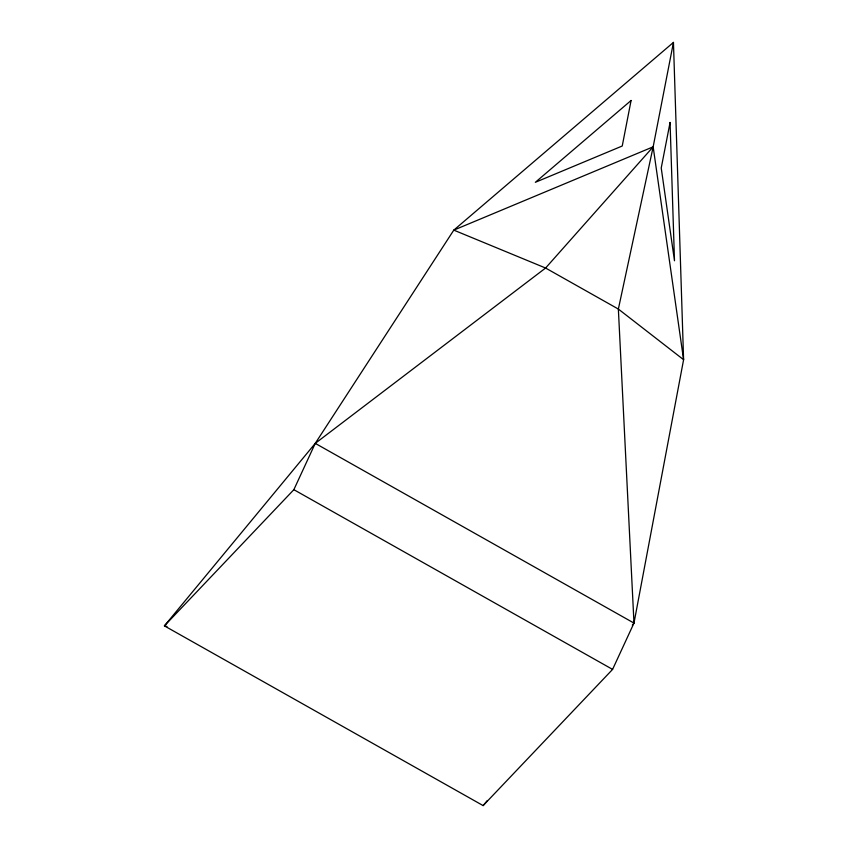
<?xml version="1.0" encoding="UTF-8"?>
<svg xmlns="http://www.w3.org/2000/svg" width="848" height="848" viewBox="0 0 848 848"><rect width="100%" height="100%" fill="white"/><g stroke="black" fill="none" stroke-linecap="round" stroke-linejoin="round"><path stroke-width="1.27" d="M632.301 625.135L633.986 623.089L683.594 359.7L673.45 42.4L453.797 230.126L315.255 443.366L164.406 625.877L483.137 805.6L612.585 669.401L633.986 623.089L618.362 309.064L653.161 146.821L673.45 42.4M166.971 626.492L164.406 625.877L293.853 489.678L315.255 443.366L545.593 268.032L653.161 146.821L683.594 359.7L618.362 309.064L545.593 268.032L453.797 230.126L653.161 146.821M483.137 805.6L487.346 800.501M315.255 443.366L633.986 623.089M293.853 489.678L612.585 669.401M631.082 100.488L622.241 146.004L535.342 182.309L631.082 100.488M670.068 122.472L661.228 167.989L674.489 260.771L670.068 122.472"/></g></svg>
